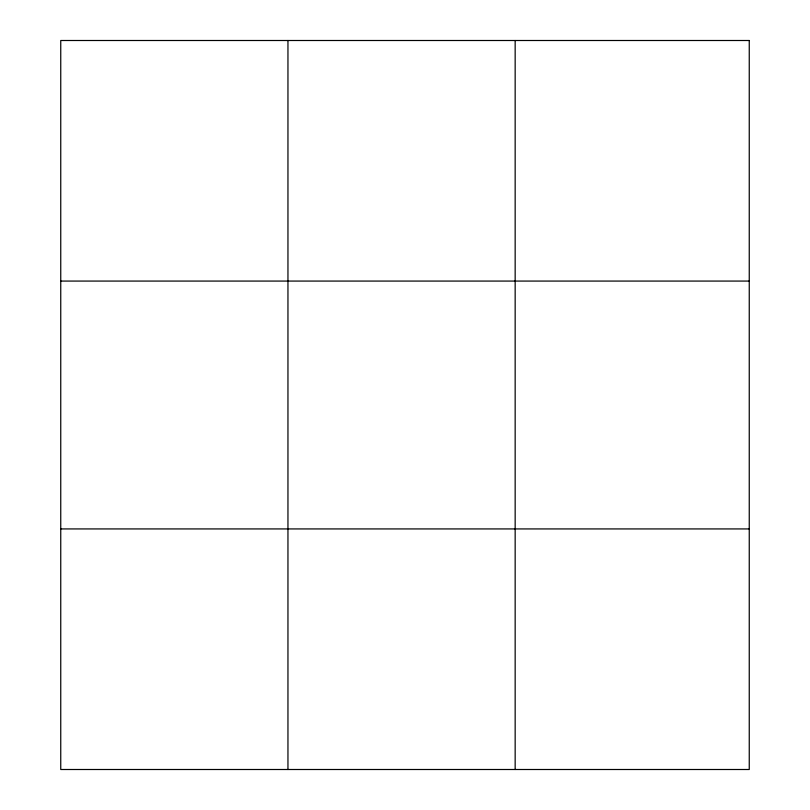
<?xml version="1.0" encoding="UTF-8"?>
<svg xmlns="http://www.w3.org/2000/svg" width="810" height="810" viewBox="0 0 810 810"><rect width="100%" height="100%" fill="white"/><g stroke="black" fill="none" stroke-linecap="round" stroke-linejoin="round"><path stroke-width="1.21" d="M287.955 40.5L287.955 769.5M515.16 40.5L515.16 769.5M60.75 281.07L749.25 281.07M60.75 528.93L749.25 528.93M749.25 40.5L749.25 769.5L60.75 769.5L60.75 40.5L749.25 40.5"/></g></svg>
